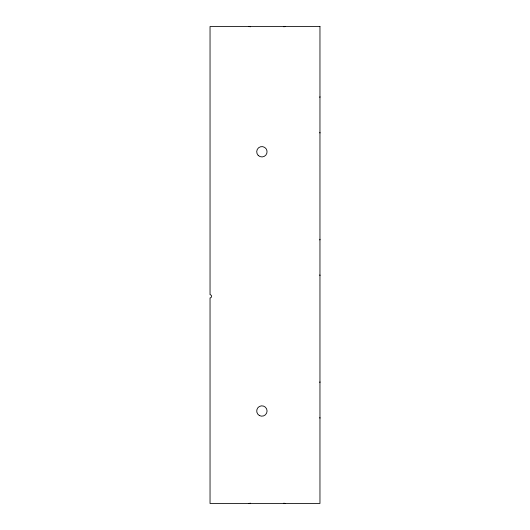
<?xml version="1.0" encoding="UTF-8"?>
<svg xmlns="http://www.w3.org/2000/svg" width="530" height="530" viewBox="0 0 530 530"><rect width="100%" height="100%" fill="white"/><g stroke="black" fill="none" stroke-linecap="round" stroke-linejoin="round"><path stroke-width="0.79" d="M248.928 26.5A2.59 2.59 0 0 1 250.226 26.845M283.928 26.845A2.59 2.59 0 0 1 285.219 26.5M319.961 96.732A2.59 2.59 0 0 1 319.868 97.407M319.868 132.328A2.59 2.59 0 0 1 319.961 132.997M319.961 239.282A2.59 2.59 0 0 1 319.868 239.957M319.868 274.904A2.59 2.59 0 0 1 319.961 275.58M319.961 381.865A2.59 2.59 0 0 1 319.868 382.534M319.868 417.488A2.59 2.59 0 0 1 319.961 418.157M285.219 503.467A2.59 2.59 0 0 1 283.928 503.116M250.226 503.116A2.59 2.59 0 0 1 248.928 503.467M319.961 26.5L210.039 26.5L210.039 294.76A1.557 1.557 0 0 1 211.596 296.316A1.557 1.557 0 0 1 210.039 297.873L210.039 503.5L319.961 503.467L319.961 26.5M259.296 415.493A5.187 5.187 0 0 0 267.074 411.002A5.187 5.187 0 0 0 259.296 406.517A5.187 5.187 0 0 0 259.296 415.493M258.223 155.429A5.187 5.187 0 0 0 266.895 153.11A5.187 5.187 0 0 0 260.548 146.757A5.187 5.187 0 0 0 258.223 155.429"/></g></svg>
